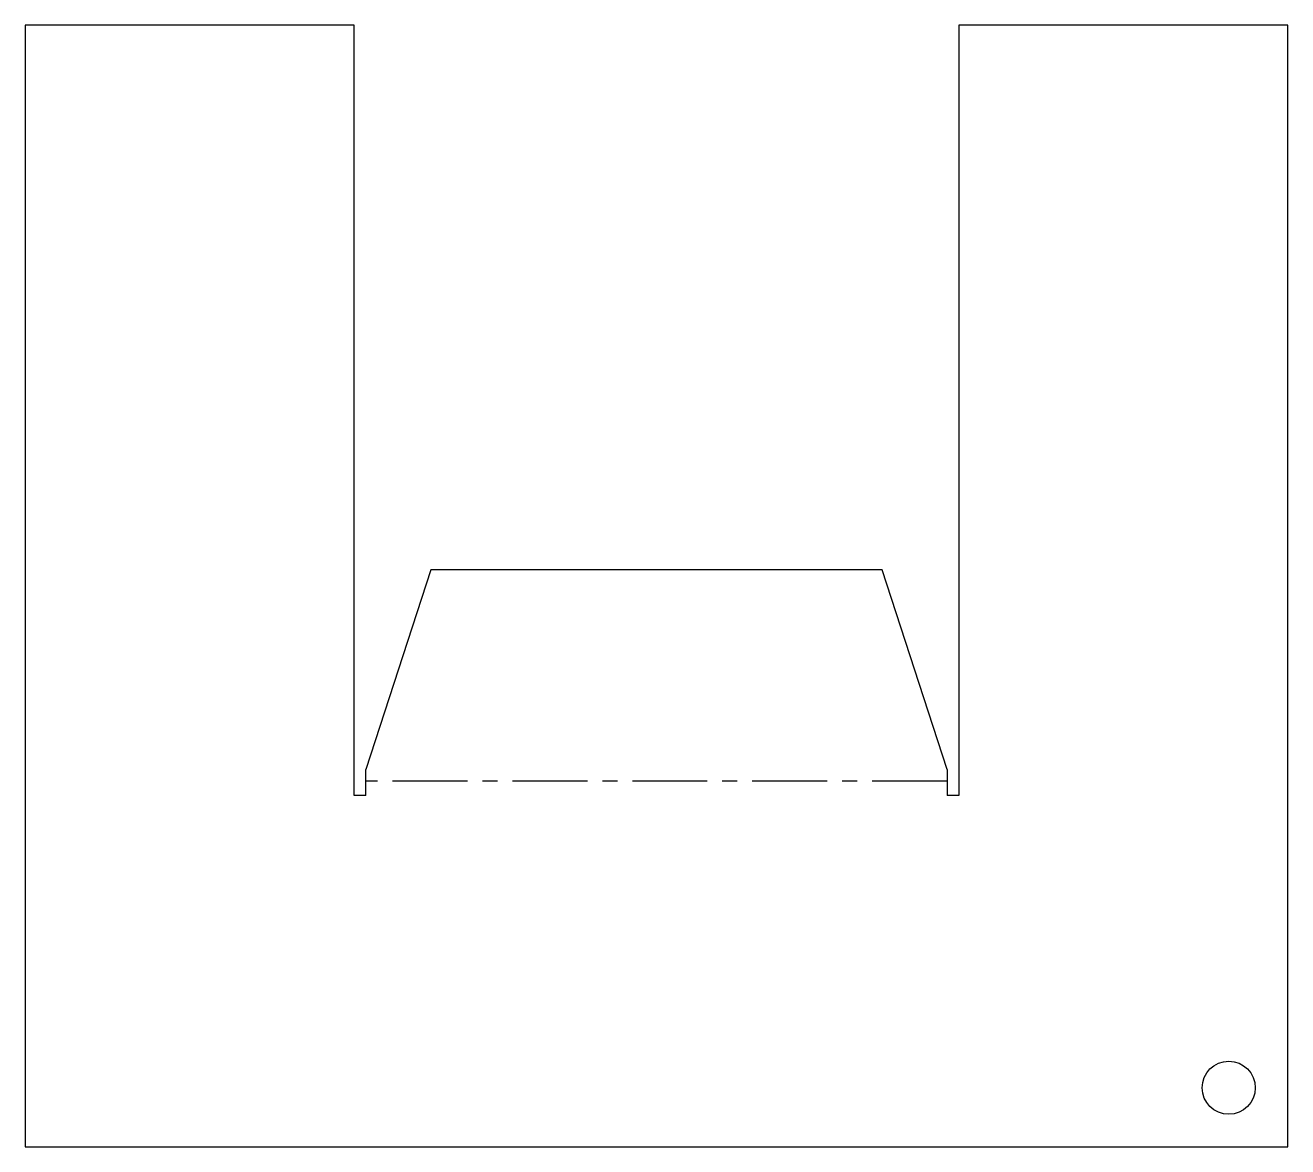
# Model space of a CAD drawing. Header units: millimetres. Extents: x -107 to 107, y -95 to 95.
import ezdxf

# ---------------------------------------------------------------- set-up
doc = ezdxf.new("R2010")
doc.units = ezdxf.units.MM
doc.linetypes.add('CENTERX2', pattern=[20.32, 12.7, -2.54, 2.54, -2.54])

msp = doc.modelspace()

# ---------------------------------------------------------------- linework, layer by layer
at = {"color": 7, "linetype": 'Continuous', "lineweight": 25}
for p, q in [((-107, 95), (-107, -95)), ((-51.25, 95), (-107, 95)), ((-51.25, -35.5), (-51.25, 95)), ((51.25, 95), (51.25, -35.5)), ((107, 95), (51.25, 95)), ((107, -95), (107, 95)), ((-38.27, 2.73), (-49.25, -31.07)), ((38.27, 2.73), (-38.27, 2.73)), ((49.25, -31.07), (38.27, 2.73)), ((-49.25, -35.5), (-49.25, -31.07)), ((49.25, -31.07), (49.25, -35.5)), ((-49.25, -35.5), (-51.25, -35.5)), ((51.25, -35.5), (49.25, -35.5)), ((-107, -95), (107, -95))]:
    msp.add_line(p, q, dxfattribs=at)
at = {"color": 7, "linetype": 'CENTERX2'}
msp.add_line((49.25, -33.04), (-49.25, -33.04), dxfattribs=at)
at = {"color": 7, "linetype": 'Continuous', "lineweight": 25}
msp.add_circle((97, -85), 4.5, dxfattribs=at)

doc.saveas('drawing.dxf')
